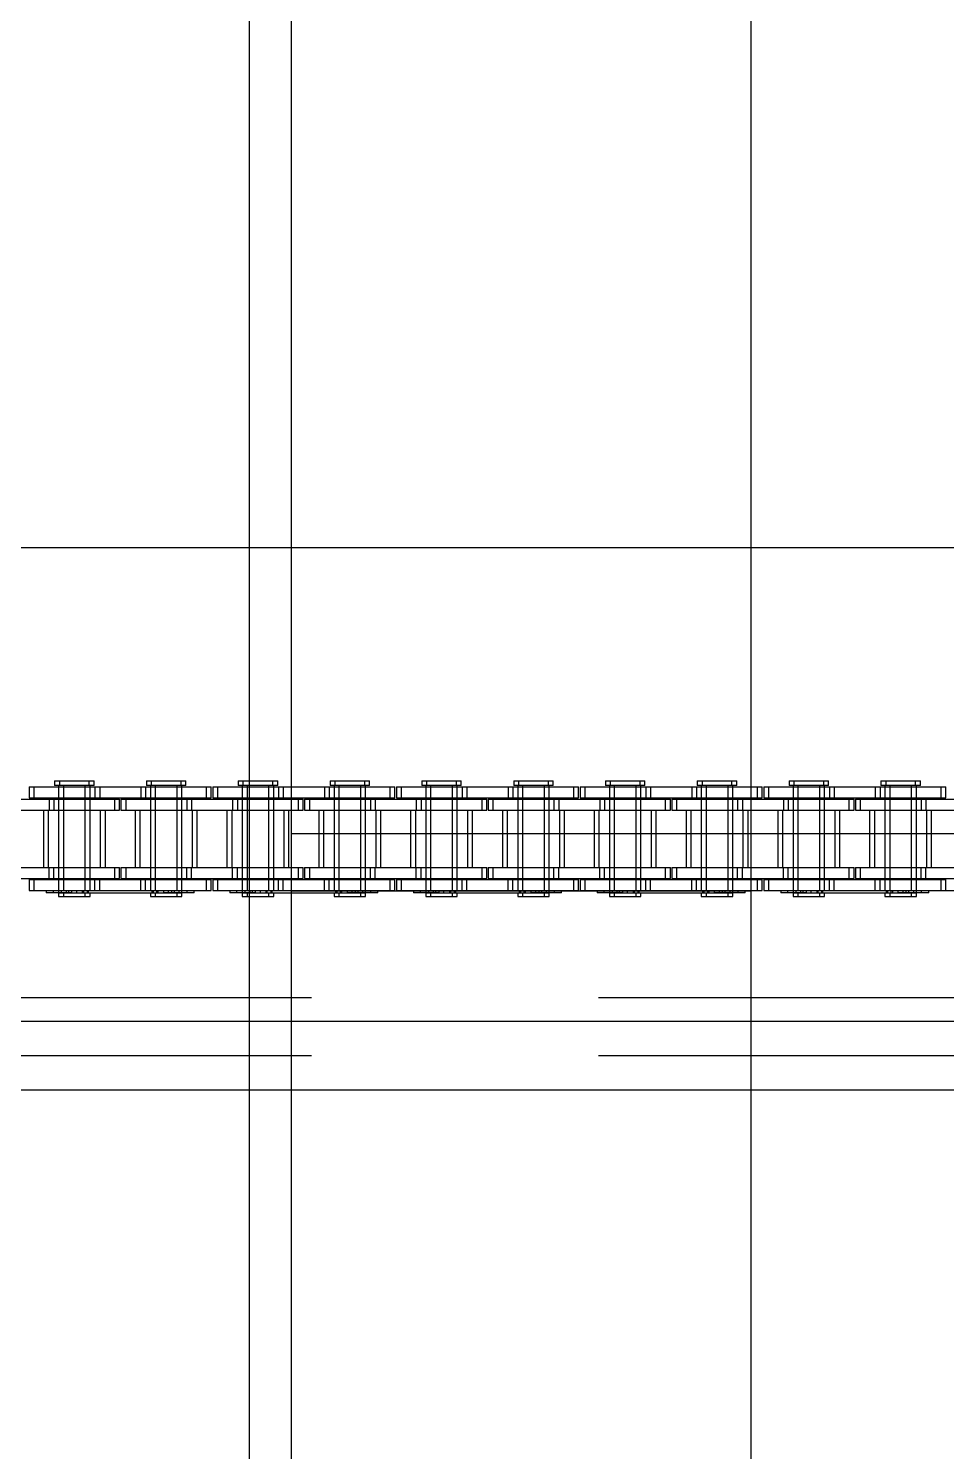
# Model space of a CAD drawing. Header units: metres. Extents: x 0 to 21025, y 0 to 14850.
# Drawn here: x 4358.3 to 4485.3, y 8996.7 to 9193.4 of the extents above; entities that cross this region are included whole.
import ezdxf

# ---------------------------------------------------------------- set-up
doc = ezdxf.new("R2010")
doc.units = ezdxf.units.M
doc.header["$LTSCALE"] = 25
doc.linetypes.add('HIDDEN2', pattern=[4.7625, 3.175, -1.5875])
for name, color, linetype in [('SL1', 8, 'Continuous'), ('SL4', 4, 'Continuous'), ('ST1', 7, 'HIDDEN2')]:
    doc.layers.add(name, color=color, linetype=linetype)

msp = doc.modelspace()

# ---------------------------------------------------------------- linework, layer by layer
at = {"layer": 'SL1'}
for p, q in [((4394.659, 9779.126), (4394.659, 8856.165)), ((4388.859, 9771.602), (4388.859, 8848.641)), ((4458.259, 9261.149), (4458.259, 9121.619)), ((4458.259, 9121.619), (4458.259, 9046.619)), ((4458.259, 9046.619), (4458.259, 8813.884))]:
    msp.add_line(p, q, dxfattribs=at)
at = {"layer": 'SL4'}
for p, q in [((3548.761, 9121.619), (4873.736, 9121.619)), ((3548.761, 9056.144), (4873.736, 9056.144)), ((4873.736, 9046.619), (3548.761, 9046.619))]:
    msp.add_line(p, q, dxfattribs=at)
at = {"layer": 'ST1'}
for p, q in [((4358.415, 9088.541), (4367.51, 9088.541)), ((4358.415, 9088.541), (4358.415, 9087.021)), ((4359.07, 9088.541), (4359.07, 9087.021)), ((4361.936, 9089.384), (4366.733, 9089.384)), ((4361.936, 9089.384), (4361.936, 9088.725)), ((4366.733, 9088.725), (4361.936, 9088.725)), ((4362.49, 9088.725), (4362.49, 9074.227)), ((4362.49, 9088.541), (4362.49, 9087.021)), ((4362.591, 9089.384), (4362.591, 9088.725)), ((4363.145, 9088.725), (4363.145, 9074.227)), ((4363.145, 9088.541), (4363.145, 9087.021)), ((4366.18, 9074.227), (4366.18, 9088.725)), ((4366.18, 9087.021), (4366.18, 9088.541)), ((4366.733, 9089.384), (4367.388, 9089.384)), ((4366.733, 9088.725), (4366.733, 9089.384)), ((4367.388, 9088.725), (4366.733, 9088.725)), ((4366.835, 9074.227), (4366.835, 9088.725)), ((4366.835, 9087.021), (4366.835, 9088.541)), ((4367.388, 9088.725), (4367.388, 9089.384)), ((4367.51, 9088.541), (4367.51, 9087.021)), ((4367.51, 9088.541), (4373.86, 9088.541)), ((4368.165, 9088.541), (4368.165, 9087.021)), ((4373.86, 9088.541), (4373.86, 9087.021)), ((4373.86, 9088.541), (4382.955, 9088.541)), ((4374.515, 9088.541), (4374.515, 9087.021)), ((4374.636, 9089.384), (4379.433, 9089.384)), ((4374.636, 9089.384), (4374.636, 9088.725)), ((4379.433, 9088.725), (4374.636, 9088.725)), ((4375.19, 9088.725), (4375.19, 9074.227)), ((4375.19, 9088.541), (4375.19, 9087.021)), ((4375.291, 9089.384), (4375.291, 9088.725)), ((4375.845, 9088.725), (4375.845, 9074.227)), ((4375.845, 9088.541), (4375.845, 9087.021)), ((4378.88, 9074.227), (4378.88, 9088.725)), ((4378.88, 9087.021), (4378.88, 9088.541)), ((4379.433, 9089.384), (4380.088, 9089.384)), ((4379.433, 9088.725), (4379.433, 9089.384)), ((4380.088, 9088.725), (4379.433, 9088.725)), ((4379.535, 9074.227), (4379.535, 9088.725)), ((4379.535, 9087.021), (4379.535, 9088.541)), ((4380.088, 9088.725), (4380.088, 9089.384)), ((4382.955, 9088.541), (4383.61, 9088.541)), ((4382.955, 9087.021), (4382.955, 9088.541)), ((4383.61, 9087.021), (4383.61, 9088.541)), ((4383.815, 9088.541), (4392.91, 9088.541)), ((4383.815, 9088.541), (4383.815, 9087.021)), ((4384.47, 9088.541), (4384.47, 9087.021)), ((4387.336, 9089.384), (4392.133, 9089.384)), ((4387.336, 9089.384), (4387.336, 9088.725)), ((4392.133, 9088.725), (4387.336, 9088.725)), ((4387.89, 9088.725), (4387.89, 9074.227)), ((4387.89, 9088.541), (4387.89, 9087.021)), ((4387.991, 9089.384), (4387.991, 9088.725)), ((4388.545, 9088.725), (4388.545, 9074.227)), ((4388.545, 9088.541), (4388.545, 9087.021)), ((4391.58, 9074.227), (4391.58, 9088.725)), ((4391.58, 9087.021), (4391.58, 9088.541)), ((4392.133, 9089.384), (4392.788, 9089.384)), ((4392.133, 9088.725), (4392.133, 9089.384)), ((4392.788, 9088.725), (4392.133, 9088.725)), ((4392.235, 9074.227), (4392.235, 9088.725)), ((4392.235, 9087.021), (4392.235, 9088.541)), ((4392.788, 9088.725), (4392.788, 9089.384)), ((4392.91, 9088.541), (4392.91, 9087.021)), ((4392.91, 9088.541), (4399.26, 9088.541)), ((4393.565, 9088.541), (4393.565, 9087.021)), ((4399.26, 9088.541), (4399.26, 9087.021)), ((4399.26, 9088.541), (4408.355, 9088.541)), ((4399.915, 9088.541), (4399.915, 9087.021)), ((4400.036, 9089.384), (4404.833, 9089.384)), ((4400.036, 9089.384), (4400.036, 9088.725)), ((4404.833, 9088.725), (4400.036, 9088.725)), ((4400.59, 9088.725), (4400.59, 9074.227)), ((4400.59, 9088.541), (4400.59, 9087.021)), ((4400.691, 9089.384), (4400.691, 9088.725)), ((4401.245, 9088.725), (4401.245, 9074.227)), ((4401.245, 9088.541), (4401.245, 9087.021)), ((4404.28, 9074.227), (4404.28, 9088.725)), ((4404.28, 9087.021), (4404.28, 9088.541)), ((4404.833, 9089.384), (4405.488, 9089.384)), ((4404.833, 9088.725), (4404.833, 9089.384)), ((4405.488, 9088.725), (4404.833, 9088.725)), ((4404.935, 9074.227), (4404.935, 9088.725)), ((4404.935, 9087.021), (4404.935, 9088.541)), ((4405.488, 9088.725), (4405.488, 9089.384)), ((4408.355, 9088.541), (4409.01, 9088.541)), ((4408.355, 9087.021), (4408.355, 9088.541)), ((4409.01, 9087.021), (4409.01, 9088.541)), ((4409.215, 9088.541), (4418.31, 9088.541)), ((4409.215, 9088.541), (4409.215, 9087.021)), ((4409.87, 9088.541), (4409.87, 9087.021)), ((4412.736, 9089.384), (4417.533, 9089.384)), ((4412.736, 9089.384), (4412.736, 9088.725)), ((4417.533, 9088.725), (4412.736, 9088.725)), ((4413.29, 9088.725), (4413.29, 9074.227)), ((4413.29, 9088.541), (4413.29, 9087.021)), ((4413.391, 9089.384), (4413.391, 9088.725)), ((4413.945, 9088.725), (4413.945, 9074.227)), ((4413.945, 9088.541), (4413.945, 9087.021)), ((4416.98, 9074.227), (4416.98, 9088.725)), ((4416.98, 9087.021), (4416.98, 9088.541)), ((4417.533, 9089.384), (4418.188, 9089.384)), ((4417.533, 9088.725), (4417.533, 9089.384)), ((4418.188, 9088.725), (4417.533, 9088.725)), ((4417.635, 9074.227), (4417.635, 9088.725)), ((4417.635, 9087.021), (4417.635, 9088.541)), ((4418.188, 9088.725), (4418.188, 9089.384)), ((4418.31, 9088.541), (4418.31, 9087.021)), ((4418.31, 9088.541), (4424.66, 9088.541)), ((4418.965, 9088.541), (4418.965, 9087.021)), ((4424.66, 9088.541), (4424.66, 9087.021)), ((4424.66, 9088.541), (4433.755, 9088.541)), ((4425.315, 9088.541), (4425.315, 9087.021)), ((4425.436, 9089.384), (4430.233, 9089.384)), ((4425.436, 9089.384), (4425.436, 9088.725)), ((4430.233, 9088.725), (4425.436, 9088.725)), ((4425.99, 9088.725), (4425.99, 9074.227)), ((4425.99, 9088.541), (4425.99, 9087.021)), ((4426.091, 9089.384), (4426.091, 9088.725)), ((4426.645, 9088.725), (4426.645, 9074.227)), ((4426.645, 9088.541), (4426.645, 9087.021)), ((4429.68, 9074.227), (4429.68, 9088.725)), ((4429.68, 9087.021), (4429.68, 9088.541)), ((4430.233, 9089.384), (4430.888, 9089.384)), ((4430.233, 9088.725), (4430.233, 9089.384)), ((4430.888, 9088.725), (4430.233, 9088.725)), ((4430.335, 9074.227), (4430.335, 9088.725)), ((4430.335, 9087.021), (4430.335, 9088.541)), ((4430.888, 9088.725), (4430.888, 9089.384)), ((4433.755, 9088.541), (4434.41, 9088.541)), ((4433.755, 9087.021), (4433.755, 9088.541)), ((4434.41, 9087.021), (4434.41, 9088.541)), ((4434.615, 9088.541), (4443.71, 9088.541)), ((4434.615, 9088.541), (4434.615, 9087.021)), ((4435.27, 9088.541), (4435.27, 9087.021)), ((4438.136, 9089.384), (4442.933, 9089.384)), ((4438.136, 9089.384), (4438.136, 9088.725)), ((4442.933, 9088.725), (4438.136, 9088.725)), ((4438.69, 9088.725), (4438.69, 9074.227)), ((4438.69, 9088.541), (4438.69, 9087.021)), ((4438.791, 9089.384), (4438.791, 9088.725)), ((4439.345, 9088.725), (4439.345, 9074.227)), ((4439.345, 9088.541), (4439.345, 9087.021)), ((4442.38, 9074.227), (4442.38, 9088.725)), ((4442.38, 9087.021), (4442.38, 9088.541)), ((4442.933, 9089.384), (4443.588, 9089.384)), ((4442.933, 9088.725), (4442.933, 9089.384)), ((4443.588, 9088.725), (4442.933, 9088.725)), ((4443.035, 9074.227), (4443.035, 9088.725)), ((4443.035, 9087.021), (4443.035, 9088.541)), ((4443.588, 9088.725), (4443.588, 9089.384)), ((4443.71, 9088.541), (4443.71, 9087.021)), ((4443.71, 9088.541), (4450.06, 9088.541)), ((4444.365, 9088.541), (4444.365, 9087.021)), ((4450.06, 9088.541), (4450.06, 9087.021)), ((4450.06, 9088.541), (4459.155, 9088.541)), ((4450.715, 9088.541), (4450.715, 9087.021)), ((4450.836, 9089.384), (4455.633, 9089.384)), ((4450.836, 9089.384), (4450.836, 9088.725)), ((4455.633, 9088.725), (4450.836, 9088.725)), ((4451.39, 9088.725), (4451.39, 9074.227)), ((4451.39, 9088.541), (4451.39, 9087.021)), ((4451.491, 9089.384), (4451.491, 9088.725)), ((4452.045, 9088.725), (4452.045, 9074.227)), ((4452.045, 9088.541), (4452.045, 9087.021)), ((4455.08, 9074.227), (4455.08, 9088.725)), ((4455.08, 9087.021), (4455.08, 9088.541)), ((4455.633, 9089.384), (4456.288, 9089.384)), ((4455.633, 9088.725), (4455.633, 9089.384)), ((4456.288, 9088.725), (4455.633, 9088.725)), ((4455.735, 9074.227), (4455.735, 9088.725)), ((4455.735, 9087.021), (4455.735, 9088.541)), ((4456.288, 9088.725), (4456.288, 9089.384)), ((4459.155, 9088.541), (4459.81, 9088.541)), ((4459.155, 9087.021), (4459.155, 9088.541)), ((4459.81, 9087.021), (4459.81, 9088.541)), ((4460.015, 9088.541), (4469.11, 9088.541)), ((4460.015, 9088.541), (4460.015, 9087.021)), ((4460.67, 9088.541), (4460.67, 9087.021)), ((4463.536, 9089.384), (4468.333, 9089.384)), ((4463.536, 9089.384), (4463.536, 9088.725)), ((4468.333, 9088.725), (4463.536, 9088.725)), ((4464.09, 9088.725), (4464.09, 9074.227)), ((4464.09, 9088.541), (4464.09, 9087.021)), ((4464.191, 9089.384), (4464.191, 9088.725)), ((4464.745, 9088.725), (4464.745, 9074.227)), ((4464.745, 9088.541), (4464.745, 9087.021)), ((4467.78, 9074.227), (4467.78, 9088.725)), ((4467.78, 9087.021), (4467.78, 9088.541)), ((4468.333, 9089.384), (4468.988, 9089.384)), ((4468.333, 9088.725), (4468.333, 9089.384)), ((4468.988, 9088.725), (4468.333, 9088.725)), ((4468.435, 9074.227), (4468.435, 9088.725)), ((4468.435, 9087.021), (4468.435, 9088.541)), ((4468.988, 9088.725), (4468.988, 9089.384)), ((4469.11, 9088.541), (4469.11, 9087.021)), ((4469.11, 9088.541), (4475.46, 9088.541)), ((4469.765, 9088.541), (4469.765, 9087.021)), ((4475.46, 9088.541), (4475.46, 9087.021)), ((4475.46, 9088.541), (4484.555, 9088.541)), ((4476.115, 9088.541), (4476.115, 9087.021)), ((4476.236, 9089.384), (4481.033, 9089.384)), ((4476.236, 9089.384), (4476.236, 9088.725)), ((4481.033, 9088.725), (4476.236, 9088.725)), ((4476.79, 9088.725), (4476.79, 9074.227)), ((4476.79, 9088.541), (4476.79, 9087.021)), ((4476.891, 9089.384), (4476.891, 9088.725)), ((4477.445, 9088.725), (4477.445, 9074.227)), ((4477.445, 9088.541), (4477.445, 9087.021)), ((4480.48, 9074.227), (4480.48, 9088.725)), ((4480.48, 9087.021), (4480.48, 9088.541)), ((4481.033, 9089.384), (4481.688, 9089.384)), ((4481.033, 9088.725), (4481.033, 9089.384)), ((4481.688, 9088.725), (4481.033, 9088.725)), ((4481.135, 9074.227), (4481.135, 9088.725)), ((4481.135, 9087.021), (4481.135, 9088.541)), ((4481.688, 9088.725), (4481.688, 9089.384)), ((4484.555, 9088.541), (4485.21, 9088.541)), ((4484.555, 9087.021), (4484.555, 9088.541)), ((4485.21, 9087.021), (4485.21, 9088.541)), ((4354.81, 9086.869), (4361.16, 9086.869)), ((4358.415, 9087.021), (4367.51, 9087.021)), ((4361.16, 9086.869), (4361.16, 9085.349)), ((4361.16, 9086.869), (4370.255, 9086.869)), ((4361.815, 9086.869), (4361.815, 9085.349)), ((4362.49, 9086.869), (4362.49, 9085.349)), ((4363.145, 9086.869), (4363.145, 9085.349)), ((4366.18, 9085.349), (4366.18, 9086.869)), ((4366.835, 9085.349), (4366.835, 9086.869)), ((4367.51, 9087.021), (4373.86, 9087.021)), ((4370.255, 9086.869), (4370.91, 9086.869)), ((4370.255, 9085.349), (4370.255, 9086.869)), ((4370.91, 9085.349), (4370.91, 9086.869)), ((4371.115, 9086.869), (4380.21, 9086.869)), ((4371.115, 9086.869), (4371.115, 9085.349)), ((4371.77, 9086.869), (4371.77, 9085.349)), ((4373.86, 9087.021), (4382.955, 9087.021)), ((4375.19, 9086.869), (4375.19, 9085.349)), ((4375.845, 9086.869), (4375.845, 9085.349)), ((4378.88, 9085.349), (4378.88, 9086.869)), ((4379.535, 9085.349), (4379.535, 9086.869)), ((4380.21, 9086.869), (4380.21, 9085.349)), ((4380.21, 9086.869), (4386.56, 9086.869)), ((4380.865, 9086.869), (4380.865, 9085.349)), ((4382.955, 9087.021), (4383.61, 9087.021)), ((4383.815, 9087.021), (4392.91, 9087.021)), ((4386.56, 9086.869), (4386.56, 9085.349)), ((4386.56, 9086.869), (4395.655, 9086.869)), ((4387.215, 9086.869), (4387.215, 9085.349)), ((4387.89, 9086.869), (4387.89, 9085.349)), ((4388.545, 9086.869), (4388.545, 9085.349)), ((4391.58, 9085.349), (4391.58, 9086.869)), ((4392.235, 9085.349), (4392.235, 9086.869)), ((4392.91, 9087.021), (4399.26, 9087.021)), ((4395.655, 9086.869), (4396.31, 9086.869)), ((4395.655, 9085.349), (4395.655, 9086.869)), ((4396.31, 9085.349), (4396.31, 9086.869)), ((4396.515, 9086.869), (4405.61, 9086.869)), ((4396.515, 9086.869), (4396.515, 9085.349)), ((4397.17, 9086.869), (4397.17, 9085.349)), ((4399.26, 9087.021), (4408.355, 9087.021)), ((4400.59, 9086.869), (4400.59, 9085.349)), ((4401.245, 9086.869), (4401.245, 9085.349)), ((4404.28, 9085.349), (4404.28, 9086.869)), ((4404.935, 9085.349), (4404.935, 9086.869)), ((4405.61, 9086.869), (4405.61, 9085.349)), ((4405.61, 9086.869), (4411.96, 9086.869)), ((4406.265, 9086.869), (4406.265, 9085.349)), ((4408.355, 9087.021), (4409.01, 9087.021)), ((4409.215, 9087.021), (4418.31, 9087.021)), ((4411.96, 9086.869), (4411.96, 9085.349)), ((4411.96, 9086.869), (4421.055, 9086.869)), ((4412.615, 9086.869), (4412.615, 9085.349)), ((4413.29, 9086.869), (4413.29, 9085.349)), ((4413.945, 9086.869), (4413.945, 9085.349)), ((4416.98, 9085.349), (4416.98, 9086.869)), ((4417.635, 9085.349), (4417.635, 9086.869)), ((4418.31, 9087.021), (4424.66, 9087.021)), ((4421.055, 9086.869), (4421.71, 9086.869)), ((4421.055, 9085.349), (4421.055, 9086.869)), ((4421.71, 9085.349), (4421.71, 9086.869)), ((4421.915, 9086.869), (4431.01, 9086.869)), ((4421.915, 9086.869), (4421.915, 9085.349)), ((4422.57, 9086.869), (4422.57, 9085.349)), ((4424.66, 9087.021), (4433.755, 9087.021)), ((4425.99, 9086.869), (4425.99, 9085.349)), ((4426.645, 9086.869), (4426.645, 9085.349)), ((4429.68, 9085.349), (4429.68, 9086.869)), ((4430.335, 9085.349), (4430.335, 9086.869)), ((4431.01, 9086.869), (4431.01, 9085.349)), ((4431.01, 9086.869), (4437.36, 9086.869)), ((4431.665, 9086.869), (4431.665, 9085.349)), ((4433.755, 9087.021), (4434.41, 9087.021)), ((4434.615, 9087.021), (4443.71, 9087.021)), ((4437.36, 9086.869), (4437.36, 9085.349)), ((4437.36, 9086.869), (4446.455, 9086.869)), ((4438.015, 9086.869), (4438.015, 9085.349)), ((4438.69, 9086.869), (4438.69, 9085.349)), ((4439.345, 9086.869), (4439.345, 9085.349)), ((4442.38, 9085.349), (4442.38, 9086.869)), ((4443.035, 9085.349), (4443.035, 9086.869)), ((4443.71, 9087.021), (4450.06, 9087.021)), ((4446.455, 9086.869), (4447.11, 9086.869)), ((4446.455, 9085.349), (4446.455, 9086.869)), ((4447.11, 9085.349), (4447.11, 9086.869)), ((4447.315, 9086.869), (4456.41, 9086.869)), ((4447.315, 9086.869), (4447.315, 9085.349)), ((4447.97, 9086.869), (4447.97, 9085.349)), ((4450.06, 9087.021), (4459.155, 9087.021)), ((4451.39, 9086.869), (4451.39, 9085.349)), ((4452.045, 9086.869), (4452.045, 9085.349)), ((4455.08, 9085.349), (4455.08, 9086.869)), ((4455.735, 9085.349), (4455.735, 9086.869)), ((4456.41, 9086.869), (4456.41, 9085.349)), ((4456.41, 9086.869), (4462.76, 9086.869)), ((4457.065, 9086.869), (4457.065, 9085.349)), ((4459.155, 9087.021), (4459.81, 9087.021)), ((4460.015, 9087.021), (4469.11, 9087.021)), ((4462.76, 9086.869), (4462.76, 9085.349)), ((4462.76, 9086.869), (4471.855, 9086.869)), ((4463.415, 9086.869), (4463.415, 9085.349)), ((4464.09, 9086.869), (4464.09, 9085.349)), ((4464.745, 9086.869), (4464.745, 9085.349)), ((4467.78, 9085.349), (4467.78, 9086.869)), ((4468.435, 9085.349), (4468.435, 9086.869)), ((4469.11, 9087.021), (4475.46, 9087.021)), ((4471.855, 9086.869), (4472.51, 9086.869)), ((4471.855, 9085.349), (4471.855, 9086.869)), ((4472.51, 9085.349), (4472.51, 9086.869)), ((4472.715, 9086.869), (4481.81, 9086.869)), ((4472.715, 9086.869), (4472.715, 9085.349)), ((4473.37, 9086.869), (4473.37, 9085.349)), ((4475.46, 9087.021), (4484.555, 9087.021)), ((4476.79, 9086.869), (4476.79, 9085.349)), ((4477.445, 9086.869), (4477.445, 9085.349)), ((4480.48, 9085.349), (4480.48, 9086.869)), ((4481.135, 9085.349), (4481.135, 9086.869)), ((4481.81, 9086.869), (4481.81, 9085.349)), ((4481.81, 9086.869), (4488.16, 9086.869)), ((4482.465, 9086.869), (4482.465, 9085.349)), ((4484.555, 9087.021), (4485.21, 9087.021)), ((4354.81, 9085.349), (4361.16, 9085.349)), ((4360.375, 9085.349), (4360.375, 9077.419)), ((4361.03, 9085.349), (4361.03, 9077.419)), ((4361.16, 9085.349), (4370.255, 9085.349)), ((4362.49, 9085.349), (4362.49, 9077.419)), ((4363.145, 9085.349), (4363.145, 9077.419)), ((4366.18, 9077.419), (4366.18, 9085.349)), ((4366.835, 9077.419), (4366.835, 9085.349)), ((4368.295, 9077.419), (4368.295, 9085.349)), ((4368.95, 9077.419), (4368.95, 9085.349)), ((4370.255, 9085.349), (4370.91, 9085.349)), ((4371.115, 9085.349), (4380.21, 9085.349)), ((4373.075, 9085.349), (4373.075, 9077.419)), ((4373.73, 9085.349), (4373.73, 9077.419)), ((4375.19, 9085.349), (4375.19, 9077.419)), ((4375.845, 9085.349), (4375.845, 9077.419)), ((4378.88, 9077.419), (4378.88, 9085.349)), ((4379.535, 9077.419), (4379.535, 9085.349)), ((4380.21, 9085.349), (4386.56, 9085.349)), ((4380.995, 9077.419), (4380.995, 9085.349)), ((4381.65, 9077.419), (4381.65, 9085.349)), ((4385.775, 9085.349), (4385.775, 9077.419)), ((4386.43, 9085.349), (4386.43, 9077.419)), ((4386.56, 9085.349), (4395.655, 9085.349)), ((4387.89, 9085.349), (4387.89, 9077.419)), ((4388.545, 9085.349), (4388.545, 9077.419)), ((4391.58, 9077.419), (4391.58, 9085.349)), ((4392.235, 9077.419), (4392.235, 9085.349)), ((4393.695, 9077.419), (4393.695, 9085.349)), ((4394.35, 9077.419), (4394.35, 9085.349)), ((4395.655, 9085.349), (4396.31, 9085.349)), ((4396.515, 9085.349), (4405.61, 9085.349)), ((4398.475, 9085.349), (4398.475, 9077.419)), ((4399.13, 9085.349), (4399.13, 9077.419)), ((4400.59, 9085.349), (4400.59, 9077.419)), ((4401.245, 9085.349), (4401.245, 9077.419)), ((4404.28, 9077.419), (4404.28, 9085.349)), ((4404.935, 9077.419), (4404.935, 9085.349)), ((4405.61, 9085.349), (4411.96, 9085.349)), ((4406.395, 9077.419), (4406.395, 9085.349)), ((4407.05, 9077.419), (4407.05, 9085.349)), ((4411.175, 9085.349), (4411.175, 9077.419)), ((4411.83, 9085.349), (4411.83, 9077.419)), ((4411.96, 9085.349), (4421.055, 9085.349)), ((4413.29, 9085.349), (4413.29, 9077.419)), ((4413.945, 9085.349), (4413.945, 9077.419)), ((4416.98, 9077.419), (4416.98, 9085.349)), ((4417.635, 9077.419), (4417.635, 9085.349)), ((4419.095, 9077.419), (4419.095, 9085.349)), ((4419.75, 9077.419), (4419.75, 9085.349)), ((4421.055, 9085.349), (4421.71, 9085.349)), ((4421.915, 9085.349), (4431.01, 9085.349)), ((4423.875, 9085.349), (4423.875, 9077.419)), ((4424.53, 9085.349), (4424.53, 9077.419)), ((4425.99, 9085.349), (4425.99, 9077.419)), ((4426.645, 9085.349), (4426.645, 9077.419)), ((4429.68, 9077.419), (4429.68, 9085.349)), ((4430.335, 9077.419), (4430.335, 9085.349)), ((4431.01, 9085.349), (4437.36, 9085.349)), ((4431.795, 9077.419), (4431.795, 9085.349)), ((4432.45, 9077.419), (4432.45, 9085.349)), ((4436.575, 9085.349), (4436.575, 9077.419)), ((4437.23, 9085.349), (4437.23, 9077.419)), ((4437.36, 9085.349), (4446.455, 9085.349)), ((4438.69, 9085.349), (4438.69, 9077.419)), ((4439.345, 9085.349), (4439.345, 9077.419)), ((4442.38, 9077.419), (4442.38, 9085.349)), ((4443.035, 9077.419), (4443.035, 9085.349)), ((4444.495, 9077.419), (4444.495, 9085.349)), ((4445.15, 9077.419), (4445.15, 9085.349)), ((4446.455, 9085.349), (4447.11, 9085.349)), ((4447.315, 9085.349), (4456.41, 9085.349)), ((4449.275, 9085.349), (4449.275, 9077.419)), ((4449.93, 9085.349), (4449.93, 9077.419)), ((4451.39, 9085.349), (4451.39, 9077.419)), ((4452.045, 9085.349), (4452.045, 9077.419)), ((4455.08, 9077.419), (4455.08, 9085.349)), ((4455.735, 9077.419), (4455.735, 9085.349)), ((4456.41, 9085.349), (4462.76, 9085.349)), ((4457.195, 9077.419), (4457.195, 9085.349)), ((4457.85, 9077.419), (4457.85, 9085.349)), ((4461.975, 9085.349), (4461.975, 9077.419)), ((4462.63, 9085.349), (4462.63, 9077.419)), ((4462.76, 9085.349), (4471.855, 9085.349)), ((4464.09, 9085.349), (4464.09, 9077.419)), ((4464.745, 9085.349), (4464.745, 9077.419)), ((4467.78, 9077.419), (4467.78, 9085.349)), ((4468.435, 9077.419), (4468.435, 9085.349)), ((4469.895, 9077.419), (4469.895, 9085.349)), ((4470.55, 9077.419), (4470.55, 9085.349)), ((4471.855, 9085.349), (4472.51, 9085.349)), ((4472.715, 9085.349), (4481.81, 9085.349)), ((4474.675, 9085.349), (4474.675, 9077.419)), ((4475.33, 9085.349), (4475.33, 9077.419)), ((4476.79, 9085.349), (4476.79, 9077.419)), ((4477.445, 9085.349), (4477.445, 9077.419)), ((4480.48, 9077.419), (4480.48, 9085.349)), ((4481.135, 9077.419), (4481.135, 9085.349)), ((4481.81, 9085.349), (4488.16, 9085.349)), ((4482.595, 9077.419), (4482.595, 9085.349)), ((4483.25, 9077.419), (4483.25, 9085.349)), ((4394.659, 9082.101), (4394.659, 9074.164)), ((4394.659, 9082.101), (4404.659, 9082.101)), ((4404.659, 9082.101), (4458.259, 9082.101)), ((4458.259, 9082.101), (4681.499, 9082.101)), ((4354.81, 9077.419), (4361.16, 9077.419)), ((4361.16, 9075.899), (4361.16, 9077.419)), ((4361.16, 9077.419), (4370.255, 9077.419)), ((4361.815, 9075.899), (4361.815, 9077.419)), ((4362.49, 9077.419), (4362.49, 9075.899)), ((4363.145, 9077.419), (4363.145, 9075.899)), ((4366.18, 9075.899), (4366.18, 9077.419)), ((4366.835, 9075.899), (4366.835, 9077.419)), ((4370.255, 9077.419), (4370.91, 9077.419)), ((4370.255, 9075.899), (4370.255, 9077.419)), ((4370.91, 9075.899), (4370.91, 9077.419)), ((4371.115, 9077.419), (4380.21, 9077.419)), ((4371.115, 9077.419), (4371.115, 9075.899)), ((4371.77, 9077.419), (4371.77, 9075.899)), ((4375.19, 9077.419), (4375.19, 9075.899)), ((4375.845, 9077.419), (4375.845, 9075.899)), ((4378.88, 9075.899), (4378.88, 9077.419)), ((4379.535, 9075.899), (4379.535, 9077.419)), ((4380.21, 9075.899), (4380.21, 9077.419)), ((4380.21, 9077.419), (4386.56, 9077.419)), ((4380.865, 9075.899), (4380.865, 9077.419)), ((4386.56, 9075.899), (4386.56, 9077.419)), ((4386.56, 9077.419), (4395.655, 9077.419)), ((4387.215, 9075.899), (4387.215, 9077.419)), ((4387.89, 9077.419), (4387.89, 9075.899)), ((4388.545, 9077.419), (4388.545, 9075.899)), ((4391.58, 9075.899), (4391.58, 9077.419)), ((4392.235, 9075.899), (4392.235, 9077.419)), ((4395.655, 9077.419), (4396.31, 9077.419)), ((4395.655, 9075.899), (4395.655, 9077.419)), ((4396.31, 9075.899), (4396.31, 9077.419)), ((4396.515, 9077.419), (4405.61, 9077.419)), ((4396.515, 9077.419), (4396.515, 9075.899)), ((4397.17, 9077.419), (4397.17, 9075.899)), ((4400.59, 9077.419), (4400.59, 9075.899)), ((4401.245, 9077.419), (4401.245, 9075.899)), ((4404.28, 9075.899), (4404.28, 9077.419)), ((4404.935, 9075.899), (4404.935, 9077.419)), ((4405.61, 9075.899), (4405.61, 9077.419)), ((4405.61, 9077.419), (4411.96, 9077.419)), ((4406.265, 9075.899), (4406.265, 9077.419)), ((4411.96, 9075.899), (4411.96, 9077.419)), ((4411.96, 9077.419), (4421.055, 9077.419)), ((4412.615, 9075.899), (4412.615, 9077.419)), ((4413.29, 9077.419), (4413.29, 9075.899)), ((4413.945, 9077.419), (4413.945, 9075.899)), ((4416.98, 9075.899), (4416.98, 9077.419)), ((4417.635, 9075.899), (4417.635, 9077.419)), ((4421.055, 9077.419), (4421.71, 9077.419)), ((4421.055, 9075.899), (4421.055, 9077.419)), ((4421.71, 9075.899), (4421.71, 9077.419)), ((4421.915, 9077.419), (4431.01, 9077.419)), ((4421.915, 9077.419), (4421.915, 9075.899)), ((4422.57, 9077.419), (4422.57, 9075.899)), ((4425.99, 9077.419), (4425.99, 9075.899)), ((4426.645, 9077.419), (4426.645, 9075.899)), ((4429.68, 9075.899), (4429.68, 9077.419)), ((4430.335, 9075.899), (4430.335, 9077.419)), ((4431.01, 9075.899), (4431.01, 9077.419)), ((4431.01, 9077.419), (4437.36, 9077.419)), ((4431.665, 9075.899), (4431.665, 9077.419)), ((4437.36, 9075.899), (4437.36, 9077.419)), ((4437.36, 9077.419), (4446.455, 9077.419)), ((4438.015, 9075.899), (4438.015, 9077.419)), ((4438.69, 9077.419), (4438.69, 9075.899)), ((4439.345, 9077.419), (4439.345, 9075.899)), ((4442.38, 9075.899), (4442.38, 9077.419)), ((4443.035, 9075.899), (4443.035, 9077.419)), ((4446.455, 9077.419), (4447.11, 9077.419)), ((4446.455, 9075.899), (4446.455, 9077.419)), ((4447.11, 9075.899), (4447.11, 9077.419)), ((4447.315, 9077.419), (4456.41, 9077.419)), ((4447.315, 9077.419), (4447.315, 9075.899)), ((4447.97, 9077.419), (4447.97, 9075.899)), ((4451.39, 9077.419), (4451.39, 9075.899)), ((4452.045, 9077.419), (4452.045, 9075.899)), ((4455.08, 9075.899), (4455.08, 9077.419)), ((4455.735, 9075.899), (4455.735, 9077.419)), ((4456.41, 9075.899), (4456.41, 9077.419)), ((4456.41, 9077.419), (4462.76, 9077.419)), ((4457.065, 9075.899), (4457.065, 9077.419)), ((4462.76, 9075.899), (4462.76, 9077.419)), ((4462.76, 9077.419), (4471.855, 9077.419)), ((4463.415, 9075.899), (4463.415, 9077.419)), ((4464.09, 9077.419), (4464.09, 9075.899)), ((4464.745, 9077.419), (4464.745, 9075.899)), ((4467.78, 9075.899), (4467.78, 9077.419)), ((4468.435, 9075.899), (4468.435, 9077.419)), ((4471.855, 9077.419), (4472.51, 9077.419)), ((4471.855, 9075.899), (4471.855, 9077.419)), ((4472.51, 9075.899), (4472.51, 9077.419)), ((4472.715, 9077.419), (4481.81, 9077.419)), ((4472.715, 9077.419), (4472.715, 9075.899)), ((4473.37, 9077.419), (4473.37, 9075.899)), ((4476.79, 9077.419), (4476.79, 9075.899)), ((4477.445, 9077.419), (4477.445, 9075.899)), ((4480.48, 9075.899), (4480.48, 9077.419)), ((4481.135, 9075.899), (4481.135, 9077.419)), ((4481.81, 9075.899), (4481.81, 9077.419)), ((4481.81, 9077.419), (4488.16, 9077.419)), ((4482.465, 9075.899), (4482.465, 9077.419)), ((4354.81, 9075.899), (4361.16, 9075.899)), ((4358.415, 9075.747), (4367.51, 9075.747)), ((4358.415, 9075.747), (4358.415, 9074.227)), ((4359.07, 9075.747), (4359.07, 9074.227)), ((4361.16, 9075.899), (4370.255, 9075.899)), ((4362.49, 9075.747), (4362.49, 9073.894)), ((4363.145, 9075.747), (4363.145, 9074.227)), ((4366.18, 9074.227), (4366.18, 9075.747)), ((4366.835, 9074.227), (4366.835, 9075.747)), ((4367.51, 9074.227), (4367.51, 9075.747)), ((4367.51, 9075.747), (4373.86, 9075.747)), ((4368.165, 9074.227), (4368.165, 9075.747)), ((4370.255, 9075.899), (4370.91, 9075.899)), ((4371.115, 9075.899), (4380.21, 9075.899)), ((4373.86, 9074.227), (4373.86, 9075.747)), ((4373.86, 9075.747), (4382.955, 9075.747)), ((4374.515, 9074.227), (4374.515, 9075.747)), ((4375.19, 9075.747), (4375.19, 9074.227)), ((4375.845, 9075.747), (4375.845, 9074.227)), ((4378.88, 9074.227), (4378.88, 9075.747)), ((4379.535, 9073.894), (4379.535, 9075.747)), ((4380.21, 9075.899), (4386.56, 9075.899)), ((4382.955, 9075.747), (4383.61, 9075.747)), ((4382.955, 9074.227), (4382.955, 9075.747)), ((4383.61, 9074.227), (4383.61, 9075.747)), ((4383.815, 9075.747), (4392.91, 9075.747)), ((4383.815, 9075.747), (4383.815, 9074.227)), ((4384.47, 9075.747), (4384.47, 9074.227)), ((4386.56, 9075.899), (4395.655, 9075.899)), ((4387.89, 9075.747), (4387.89, 9073.894)), ((4388.545, 9075.747), (4388.545, 9074.227)), ((4391.58, 9074.227), (4391.58, 9075.747)), ((4392.235, 9074.227), (4392.235, 9075.747)), ((4392.91, 9074.227), (4392.91, 9075.747)), ((4392.91, 9075.747), (4399.26, 9075.747)), ((4393.565, 9074.227), (4393.565, 9075.747)), ((4395.655, 9075.899), (4396.31, 9075.899)), ((4396.515, 9075.899), (4405.61, 9075.899)), ((4399.26, 9074.227), (4399.26, 9075.747)), ((4399.26, 9075.747), (4408.355, 9075.747)), ((4399.915, 9074.227), (4399.915, 9075.747)), ((4400.59, 9075.747), (4400.59, 9074.227)), ((4401.245, 9075.747), (4401.245, 9074.227)), ((4404.28, 9074.227), (4404.28, 9075.747)), ((4404.935, 9073.894), (4404.935, 9075.747)), ((4405.61, 9075.899), (4411.96, 9075.899)), ((4408.355, 9075.747), (4409.01, 9075.747)), ((4408.355, 9074.227), (4408.355, 9075.747)), ((4409.01, 9074.227), (4409.01, 9075.747)), ((4409.215, 9075.747), (4418.31, 9075.747)), ((4409.215, 9075.747), (4409.215, 9074.227)), ((4409.87, 9075.747), (4409.87, 9074.227)), ((4411.96, 9075.899), (4421.055, 9075.899)), ((4413.29, 9075.747), (4413.29, 9073.894)), ((4413.945, 9075.747), (4413.945, 9074.227)), ((4416.98, 9074.227), (4416.98, 9075.747)), ((4417.635, 9074.227), (4417.635, 9075.747)), ((4418.31, 9074.227), (4418.31, 9075.747)), ((4418.31, 9075.747), (4424.66, 9075.747)), ((4418.965, 9074.227), (4418.965, 9075.747)), ((4421.055, 9075.899), (4421.71, 9075.899)), ((4421.915, 9075.899), (4431.01, 9075.899)), ((4424.66, 9074.227), (4424.66, 9075.747)), ((4424.66, 9075.747), (4433.755, 9075.747)), ((4425.315, 9074.227), (4425.315, 9075.747)), ((4425.99, 9075.747), (4425.99, 9074.227)), ((4426.645, 9075.747), (4426.645, 9074.227)), ((4429.68, 9074.227), (4429.68, 9075.747)), ((4430.335, 9073.894), (4430.335, 9075.747)), ((4431.01, 9075.899), (4437.36, 9075.899)), ((4433.755, 9075.747), (4434.41, 9075.747)), ((4433.755, 9074.227), (4433.755, 9075.747)), ((4434.41, 9074.227), (4434.41, 9075.747)), ((4434.615, 9075.747), (4443.71, 9075.747)), ((4434.615, 9075.747), (4434.615, 9074.227)), ((4435.27, 9075.747), (4435.27, 9074.227)), ((4437.36, 9075.899), (4446.455, 9075.899)), ((4438.69, 9075.747), (4438.69, 9073.894)), ((4439.345, 9075.747), (4439.345, 9074.227)), ((4442.38, 9074.227), (4442.38, 9075.747)), ((4443.035, 9074.227), (4443.035, 9075.747)), ((4443.71, 9074.227), (4443.71, 9075.747)), ((4443.71, 9075.747), (4450.06, 9075.747)), ((4444.365, 9074.227), (4444.365, 9075.747)), ((4446.455, 9075.899), (4447.11, 9075.899)), ((4447.315, 9075.899), (4456.41, 9075.899)), ((4450.06, 9074.227), (4450.06, 9075.747)), ((4450.06, 9075.747), (4459.155, 9075.747)), ((4450.715, 9074.227), (4450.715, 9075.747)), ((4451.39, 9075.747), (4451.39, 9074.227)), ((4452.045, 9075.747), (4452.045, 9074.227)), ((4455.08, 9074.227), (4455.08, 9075.747)), ((4455.735, 9073.894), (4455.735, 9075.747)), ((4456.41, 9075.899), (4462.76, 9075.899)), ((4459.155, 9075.747), (4459.81, 9075.747)), ((4459.155, 9074.227), (4459.155, 9075.747)), ((4459.81, 9074.227), (4459.81, 9075.747)), ((4460.015, 9075.747), (4469.11, 9075.747)), ((4460.015, 9075.747), (4460.015, 9074.227)), ((4460.67, 9075.747), (4460.67, 9074.227)), ((4462.76, 9075.899), (4471.855, 9075.899)), ((4464.09, 9075.747), (4464.09, 9073.894)), ((4464.745, 9075.747), (4464.745, 9074.227)), ((4467.78, 9074.227), (4467.78, 9075.747)), ((4468.435, 9074.227), (4468.435, 9075.747)), ((4469.11, 9074.227), (4469.11, 9075.747)), ((4469.11, 9075.747), (4475.46, 9075.747)), ((4469.765, 9074.227), (4469.765, 9075.747)), ((4471.855, 9075.899), (4472.51, 9075.899)), ((4472.715, 9075.899), (4481.81, 9075.899)), ((4475.46, 9074.227), (4475.46, 9075.747)), ((4475.46, 9075.747), (4484.555, 9075.747)), ((4476.115, 9074.227), (4476.115, 9075.747)), ((4476.79, 9075.747), (4476.79, 9074.227)), ((4477.445, 9075.747), (4477.445, 9074.227)), ((4480.48, 9074.227), (4480.48, 9075.747)), ((4481.135, 9073.894), (4481.135, 9075.747)), ((4481.81, 9075.899), (4488.16, 9075.899)), ((4484.555, 9075.747), (4485.21, 9075.747)), ((4484.555, 9074.227), (4484.555, 9075.747)), ((4485.21, 9074.227), (4485.21, 9075.747)), ((4358.415, 9074.227), (4367.51, 9074.227)), ((4360.783, 9074.227), (4360.783, 9073.894)), ((4364.335, 9073.894), (4360.783, 9073.894)), ((4361.759, 9073.894), (4361.759, 9074.227)), ((4366.18, 9073.858), (4362.49, 9073.858)), ((4362.49, 9073.858), (4362.49, 9073.384)), ((4362.49, 9073.384), (4366.18, 9073.384)), ((4362.859, 9074.227), (4362.859, 9073.858)), ((4363.145, 9073.858), (4363.145, 9073.384)), ((4363.514, 9074.227), (4363.514, 9073.858)), ((4363.883, 9073.894), (4363.883, 9074.227)), ((4364.335, 9073.894), (4364.335, 9074.227)), ((4364.335, 9073.894), (4377.035, 9073.894)), ((4364.99, 9073.894), (4364.99, 9074.227)), ((4365.811, 9073.858), (4365.811, 9074.227)), ((4365.954, 9073.894), (4365.954, 9074.227)), ((4366.835, 9073.858), (4366.18, 9073.858)), ((4366.18, 9073.384), (4366.18, 9073.858)), ((4366.18, 9073.384), (4366.835, 9073.384)), ((4366.466, 9073.858), (4366.466, 9074.227)), ((4366.609, 9073.894), (4366.609, 9074.227)), ((4366.835, 9073.384), (4366.835, 9073.858)), ((4367.51, 9074.227), (4373.86, 9074.227)), ((4373.86, 9074.227), (4382.955, 9074.227)), ((4378.88, 9073.858), (4375.19, 9073.858)), ((4375.19, 9073.858), (4375.19, 9073.384)), ((4375.19, 9073.384), (4378.88, 9073.384)), ((4375.416, 9073.894), (4375.416, 9074.227)), ((4375.559, 9074.227), (4375.559, 9073.858)), ((4375.845, 9073.858), (4375.845, 9073.384)), ((4376.071, 9073.894), (4376.071, 9074.227)), ((4376.214, 9074.227), (4376.214, 9073.858)), ((4377.035, 9073.894), (4377.035, 9074.227)), ((4380.266, 9073.894), (4377.035, 9073.894)), ((4377.69, 9073.894), (4377.69, 9074.227)), ((4378.142, 9073.894), (4378.142, 9074.227)), ((4378.511, 9073.858), (4378.511, 9074.227)), ((4379.535, 9073.858), (4378.88, 9073.858)), ((4378.88, 9073.384), (4378.88, 9073.858)), ((4378.88, 9073.384), (4379.535, 9073.384)), ((4379.166, 9073.858), (4379.166, 9074.227)), ((4379.535, 9073.384), (4379.535, 9073.858)), ((4380.266, 9073.894), (4380.266, 9074.227)), ((4381.242, 9073.894), (4380.266, 9073.894)), ((4381.242, 9073.894), (4381.242, 9074.227)), ((4382.955, 9074.227), (4383.61, 9074.227)), ((4383.815, 9074.227), (4392.91, 9074.227)), ((4386.183, 9074.227), (4386.183, 9073.894)), ((4389.735, 9073.894), (4386.183, 9073.894)), ((4387.159, 9073.894), (4387.159, 9074.227)), ((4391.58, 9073.858), (4387.89, 9073.858)), ((4387.89, 9073.858), (4387.89, 9073.384)), ((4387.89, 9073.384), (4391.58, 9073.384)), ((4388.259, 9074.227), (4388.259, 9073.858)), ((4388.545, 9073.858), (4388.545, 9073.384)), ((4388.914, 9074.227), (4388.914, 9073.858)), ((4389.283, 9073.894), (4389.283, 9074.227)), ((4389.735, 9073.894), (4389.735, 9074.227)), ((4389.735, 9073.894), (4402.435, 9073.894)), ((4390.39, 9073.894), (4390.39, 9074.227)), ((4391.211, 9073.858), (4391.211, 9074.227)), ((4391.354, 9073.894), (4391.354, 9074.227)), ((4392.235, 9073.858), (4391.58, 9073.858)), ((4391.58, 9073.384), (4391.58, 9073.858)), ((4391.58, 9073.384), (4392.235, 9073.384)), ((4391.866, 9073.858), (4391.866, 9074.227)), ((4392.009, 9073.894), (4392.009, 9074.227)), ((4392.235, 9073.384), (4392.235, 9073.858)), ((4392.91, 9074.227), (4399.26, 9074.227)), ((4394.659, 9074.164), (4404.659, 9074.164)), ((4399.26, 9074.227), (4408.355, 9074.227)), ((4404.28, 9073.858), (4400.59, 9073.858)), ((4400.59, 9073.858), (4400.59, 9073.384)), ((4400.59, 9073.384), (4404.28, 9073.384)), ((4400.816, 9073.894), (4400.816, 9074.227)), ((4400.959, 9074.227), (4400.959, 9073.858)), ((4401.245, 9073.858), (4401.245, 9073.384)), ((4401.471, 9073.894), (4401.471, 9074.227)), ((4401.614, 9074.227), (4401.614, 9073.858)), ((4402.435, 9073.894), (4402.435, 9074.227)), ((4405.666, 9073.894), (4402.435, 9073.894)), ((4403.09, 9073.894), (4403.09, 9074.227)), ((4403.542, 9073.894), (4403.542, 9074.227)), ((4403.911, 9073.858), (4403.911, 9074.227)), ((4404.935, 9073.858), (4404.28, 9073.858)), ((4404.28, 9073.384), (4404.28, 9073.858)), ((4404.28, 9073.384), (4404.935, 9073.384)), ((4404.566, 9073.858), (4404.566, 9074.227)), ((4404.659, 9074.164), (4458.259, 9074.164)), ((4404.935, 9073.384), (4404.935, 9073.858)), ((4405.666, 9073.894), (4405.666, 9074.227)), ((4406.642, 9073.894), (4405.666, 9073.894)), ((4406.642, 9073.894), (4406.642, 9074.227)), ((4408.355, 9074.227), (4409.01, 9074.227)), ((4409.215, 9074.227), (4418.31, 9074.227)), ((4411.583, 9074.227), (4411.583, 9073.894)), ((4415.135, 9073.894), (4411.583, 9073.894)), ((4412.559, 9073.894), (4412.559, 9074.227)), ((4416.98, 9073.858), (4413.29, 9073.858)), ((4413.29, 9073.858), (4413.29, 9073.384)), ((4413.29, 9073.384), (4416.98, 9073.384)), ((4413.659, 9074.227), (4413.659, 9073.858)), ((4413.945, 9073.858), (4413.945, 9073.384)), ((4414.314, 9074.227), (4414.314, 9073.858)), ((4414.683, 9073.894), (4414.683, 9074.227)), ((4415.135, 9073.894), (4415.135, 9074.227)), ((4415.135, 9073.894), (4427.835, 9073.894)), ((4415.79, 9073.894), (4415.79, 9074.227)), ((4416.611, 9073.858), (4416.611, 9074.227)), ((4416.754, 9073.894), (4416.754, 9074.227)), ((4417.635, 9073.858), (4416.98, 9073.858)), ((4416.98, 9073.384), (4416.98, 9073.858)), ((4416.98, 9073.384), (4417.635, 9073.384)), ((4417.266, 9073.858), (4417.266, 9074.227)), ((4417.409, 9073.894), (4417.409, 9074.227)), ((4417.635, 9073.384), (4417.635, 9073.858)), ((4418.31, 9074.227), (4424.66, 9074.227)), ((4424.66, 9074.227), (4433.755, 9074.227)), ((4429.68, 9073.858), (4425.99, 9073.858)), ((4425.99, 9073.858), (4425.99, 9073.384)), ((4425.99, 9073.384), (4429.68, 9073.384)), ((4426.216, 9073.894), (4426.216, 9074.227)), ((4426.359, 9074.227), (4426.359, 9073.858)), ((4426.645, 9073.858), (4426.645, 9073.384)), ((4426.871, 9073.894), (4426.871, 9074.227)), ((4427.014, 9074.227), (4427.014, 9073.858)), ((4427.835, 9073.894), (4427.835, 9074.227)), ((4431.066, 9073.894), (4427.835, 9073.894)), ((4428.49, 9073.894), (4428.49, 9074.227)), ((4428.942, 9073.894), (4428.942, 9074.227)), ((4429.311, 9073.858), (4429.311, 9074.227)), ((4430.335, 9073.858), (4429.68, 9073.858)), ((4429.68, 9073.384), (4429.68, 9073.858)), ((4429.68, 9073.384), (4430.335, 9073.384)), ((4429.966, 9073.858), (4429.966, 9074.227)), ((4430.335, 9073.384), (4430.335, 9073.858)), ((4431.066, 9073.894), (4431.066, 9074.227)), ((4432.042, 9073.894), (4431.066, 9073.894)), ((4432.042, 9073.894), (4432.042, 9074.227)), ((4433.755, 9074.227), (4434.41, 9074.227)), ((4434.615, 9074.227), (4443.71, 9074.227)), ((4436.983, 9074.227), (4436.983, 9073.894)), ((4440.535, 9073.894), (4436.983, 9073.894)), ((4437.959, 9073.894), (4437.959, 9074.227)), ((4442.38, 9073.858), (4438.69, 9073.858)), ((4438.69, 9073.858), (4438.69, 9073.384)), ((4438.69, 9073.384), (4442.38, 9073.384)), ((4439.059, 9074.227), (4439.059, 9073.858)), ((4439.345, 9073.858), (4439.345, 9073.384)), ((4439.714, 9074.227), (4439.714, 9073.858)), ((4440.083, 9073.894), (4440.083, 9074.227)), ((4440.535, 9073.894), (4440.535, 9074.227)), ((4440.535, 9073.894), (4453.235, 9073.894)), ((4441.19, 9073.894), (4441.19, 9074.227)), ((4442.011, 9073.858), (4442.011, 9074.227)), ((4442.154, 9073.894), (4442.154, 9074.227)), ((4443.035, 9073.858), (4442.38, 9073.858)), ((4442.38, 9073.384), (4442.38, 9073.858)), ((4442.38, 9073.384), (4443.035, 9073.384)), ((4442.666, 9073.858), (4442.666, 9074.227)), ((4442.809, 9073.894), (4442.809, 9074.227)), ((4443.035, 9073.384), (4443.035, 9073.858)), ((4443.71, 9074.227), (4450.06, 9074.227)), ((4450.06, 9074.227), (4459.155, 9074.227)), ((4455.08, 9073.858), (4451.39, 9073.858)), ((4451.39, 9073.858), (4451.39, 9073.384)), ((4451.39, 9073.384), (4455.08, 9073.384)), ((4451.616, 9073.894), (4451.616, 9074.227)), ((4451.759, 9074.227), (4451.759, 9073.858)), ((4452.045, 9073.858), (4452.045, 9073.384)), ((4452.271, 9073.894), (4452.271, 9074.227)), ((4452.414, 9074.227), (4452.414, 9073.858)), ((4453.235, 9073.894), (4453.235, 9074.227)), ((4456.466, 9073.894), (4453.235, 9073.894)), ((4453.89, 9073.894), (4453.89, 9074.227)), ((4454.342, 9073.894), (4454.342, 9074.227)), ((4454.711, 9073.858), (4454.711, 9074.227)), ((4455.735, 9073.858), (4455.08, 9073.858)), ((4455.08, 9073.384), (4455.08, 9073.858)), ((4455.08, 9073.384), (4455.735, 9073.384)), ((4455.366, 9073.858), (4455.366, 9074.227)), ((4455.735, 9073.384), (4455.735, 9073.858)), ((4456.466, 9073.894), (4456.466, 9074.227)), ((4457.442, 9073.894), (4456.466, 9073.894)), ((4457.442, 9073.894), (4457.442, 9074.227)), ((4681.499, 9074.164), (4458.259, 9074.164)), ((4459.155, 9074.227), (4459.81, 9074.227)), ((4460.015, 9074.227), (4469.11, 9074.227)), ((4462.383, 9074.227), (4462.383, 9073.894)), ((4465.935, 9073.894), (4462.383, 9073.894)), ((4463.359, 9073.894), (4463.359, 9074.227)), ((4467.78, 9073.858), (4464.09, 9073.858)), ((4464.09, 9073.858), (4464.09, 9073.384)), ((4464.09, 9073.384), (4467.78, 9073.384)), ((4464.459, 9074.227), (4464.459, 9073.858)), ((4464.745, 9073.858), (4464.745, 9073.384)), ((4465.114, 9074.227), (4465.114, 9073.858)), ((4465.483, 9073.894), (4465.483, 9074.227)), ((4465.935, 9073.894), (4465.935, 9074.227)), ((4465.935, 9073.894), (4478.635, 9073.894)), ((4466.59, 9073.894), (4466.59, 9074.227)), ((4467.411, 9073.858), (4467.411, 9074.227)), ((4467.554, 9073.894), (4467.554, 9074.227)), ((4468.435, 9073.858), (4467.78, 9073.858)), ((4467.78, 9073.384), (4467.78, 9073.858)), ((4467.78, 9073.384), (4468.435, 9073.384)), ((4468.066, 9073.858), (4468.066, 9074.227)), ((4468.209, 9073.894), (4468.209, 9074.227)), ((4468.435, 9073.384), (4468.435, 9073.858)), ((4469.11, 9074.227), (4475.46, 9074.227)), ((4475.46, 9074.227), (4484.555, 9074.227)), ((4480.48, 9073.858), (4476.79, 9073.858)), ((4476.79, 9073.858), (4476.79, 9073.384)), ((4476.79, 9073.384), (4480.48, 9073.384)), ((4477.016, 9073.894), (4477.016, 9074.227)), ((4477.159, 9074.227), (4477.159, 9073.858)), ((4477.445, 9073.858), (4477.445, 9073.384)), ((4477.671, 9073.894), (4477.671, 9074.227)), ((4477.814, 9074.227), (4477.814, 9073.858)), ((4478.635, 9073.894), (4478.635, 9074.227)), ((4481.866, 9073.894), (4478.635, 9073.894)), ((4479.29, 9073.894), (4479.29, 9074.227)), ((4479.742, 9073.894), (4479.742, 9074.227)), ((4480.111, 9073.858), (4480.111, 9074.227)), ((4481.135, 9073.858), (4480.48, 9073.858)), ((4480.48, 9073.384), (4480.48, 9073.858)), ((4480.48, 9073.384), (4481.135, 9073.384)), ((4480.766, 9073.858), (4480.766, 9074.227)), ((4481.135, 9073.384), (4481.135, 9073.858)), ((4481.866, 9073.894), (4481.866, 9074.227)), ((4482.842, 9073.894), (4481.866, 9073.894)), ((4482.842, 9073.894), (4482.842, 9074.227)), ((4484.555, 9074.227), (4485.21, 9074.227)), ((4873.736, 9059.381), (3548.761, 9059.381)), ((3548.761, 9056.144), (4873.736, 9056.144)), ((4873.736, 9051.381), (3548.761, 9051.381))]:
    msp.add_line(p, q, dxfattribs=at)

doc.saveas('drawing.dxf')
